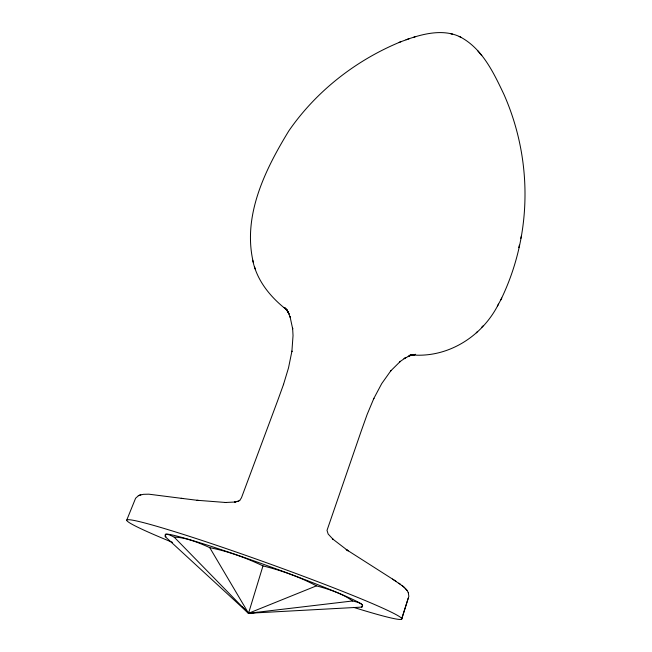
<?xml version="1.0" encoding="UTF-8"?>
<svg xmlns="http://www.w3.org/2000/svg" width="652" height="652" viewBox="0 0 652 652"><rect width="100%" height="100%" fill="white"/><g stroke="black" fill="none" stroke-linecap="round" stroke-linejoin="round"><path stroke-width="0.98" d="M500.736 300.002C532.211 235.592 532.839 159.789 503.947 94.418C493.719 72.91 482.26 48.419 460.092 36.862M520.842 238.363L521.388 235.894M518.805 247.605L519.351 245.16M257.597 612.375L248.534 613.279L262.976 565.903A100.115 37.849 26.4 0 0 209.781 547.696A100.017 27.376 36.3 0 0 174.206 537.158A99.715 10.065 41.3 0 0 165.298 536.718L248.534 613.279L361.893 607.102A99.194 7.734 -1.6 0 0 361.33 606.58M401.665 619.09L408.225 598.145M401.779 618.732L408.853 596.344L408.233 592.383M126.732 520.117L135.608 498.234L138.599 495.569M411.469 354.875C447.875 358.241 482.333 336.424 498.47 304.15M497.443 306.049L501.787 298.054M476.286 332.797L477.663 331.387M481.551 327.402L483.002 325.927M239.675 500.459L241.452 497.81L277.638 400.719L283.587 384.256L283.441 384.68L288.51 367.907L291.941 351.069L291.876 351.632L293.033 335.576L292.626 328.095L292.666 328.836L290.01 316.505L290.344 317.459L287.972 311.917L289.138 314.101L286.277 309.366L288.143 311.876L284.94 307.923L287.556 310.743L284.207 307.475L287.027 310.067M238.673 501.038L239.797 500.386M139.12 495.341L143.521 494.314L148.795 494.183L183.065 498.536M138.265 495.716L139.87 495.072M401.029 41.663C356.277 59.976 316.375 90.978 288.844 130.856C265.168 169.577 242.332 215.706 253.278 262.251M238.803 500.964L234.606 502.081L235.136 502.016L225.282 502.496L226.171 502.529L196.977 500.263M174.214 537.158L248.534 613.279L316.407 585.871A100.033 28.533 3.8 0 1 352.512 600.981A99.789 11.606 -1.6 0 1 361.909 607.102M406.025 39.78C423.229 33.708 443.702 28.452 460.964 37.286M399.179 42.364L409.432 38.59M242.194 606.776L248.534 613.279L250.433 612.635M413.955 37.131L415.511 36.634M140.408 494.892L140.832 494.77M234.606 502.081L237.866 501.355M411.95 354.933L415.626 354.346L410.581 355.373L413.466 354.549L408.193 356.399L409.342 355.927L404.012 358.673L405.748 357.63L399.643 361.876L400.377 361.363L390.67 370.955L391.078 370.434L381.73 383.596L373.677 398.739L373.898 398.299L367.133 414.485L361.257 430.956L327.011 530.378L328.152 534.021L333.221 539.481L332.756 539.049L348.201 550.899L346.179 549.497L396.277 581.462M209.781 547.704L248.534 613.279L352.504 600.981M411.273 354.99L409.921 355.112L414.517 354.729L412.211 354.851M181.191 498.307L198.615 500.467M450.451 33.594L451.51 33.855M451.649 33.88L452.488 34.083M459.179 36.431L459.847 36.756M392.528 579.082L402.969 586.262M398.714 583.116L400.467 584.282M286.962 310.034C270.784 297.532 256.872 280.784 252.723 260.27M403.71 586.922L407.011 590.345L408.397 592.717M401.885 585.325L404.802 587.859M405.552 588.674L407.011 590.345M481.763 55.583L477.696 50.709M247.54 611.535L248.534 613.279M254.663 267.075L255.185 268.95M262.976 565.903A100.082 38.264 14.1 0 1 316.416 585.863M165.298 536.718A99.177 9.242 40.9 0 1 166.032 536.726M165.673 535.096A104.809 5.134 19.8 0 1 266.089 565.227A104.809 5.134 19.8 0 1 362.145 605.684M172.544 542.399A146.121 7.18 19.8 0 1 165.877 528.992A146.121 7.18 19.8 0 1 364.655 600.305A146.121 7.18 19.8 0 1 353.694 607.387"/></g></svg>
